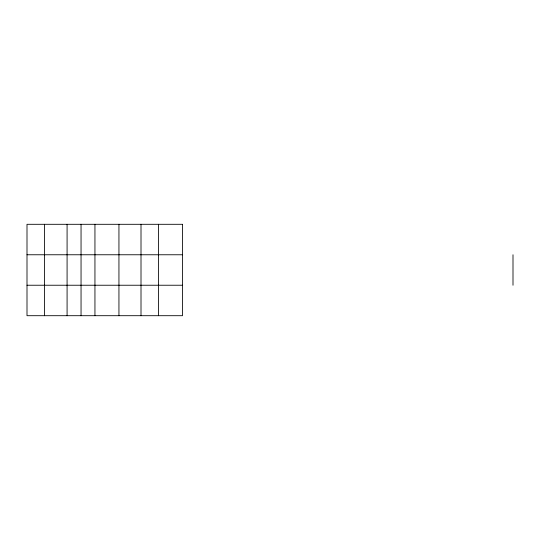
<?xml version="1.0" encoding="UTF-8"?>
<svg xmlns="http://www.w3.org/2000/svg" width="540" height="540" viewBox="0 0 540 540"><rect width="100%" height="100%" fill="white"/><g stroke="black" fill="none" stroke-linecap="round" stroke-linejoin="round"><path stroke-width="0.81" d="M27 254.765L182.5 254.765M27 285.235L182.5 285.235M513 254.765L513 285.235M158.504 224.303L158.504 315.697M141.008 224.303L141.008 315.697M118.942 224.303L118.942 315.697M94.946 224.303L94.946 315.697M81.047 224.303L81.047 315.697M67.082 224.303L67.082 315.697M44.442 224.303L44.442 315.697M182.5 224.303L27 224.303L27 315.697L182.5 315.697L182.5 224.303"/></g></svg>
